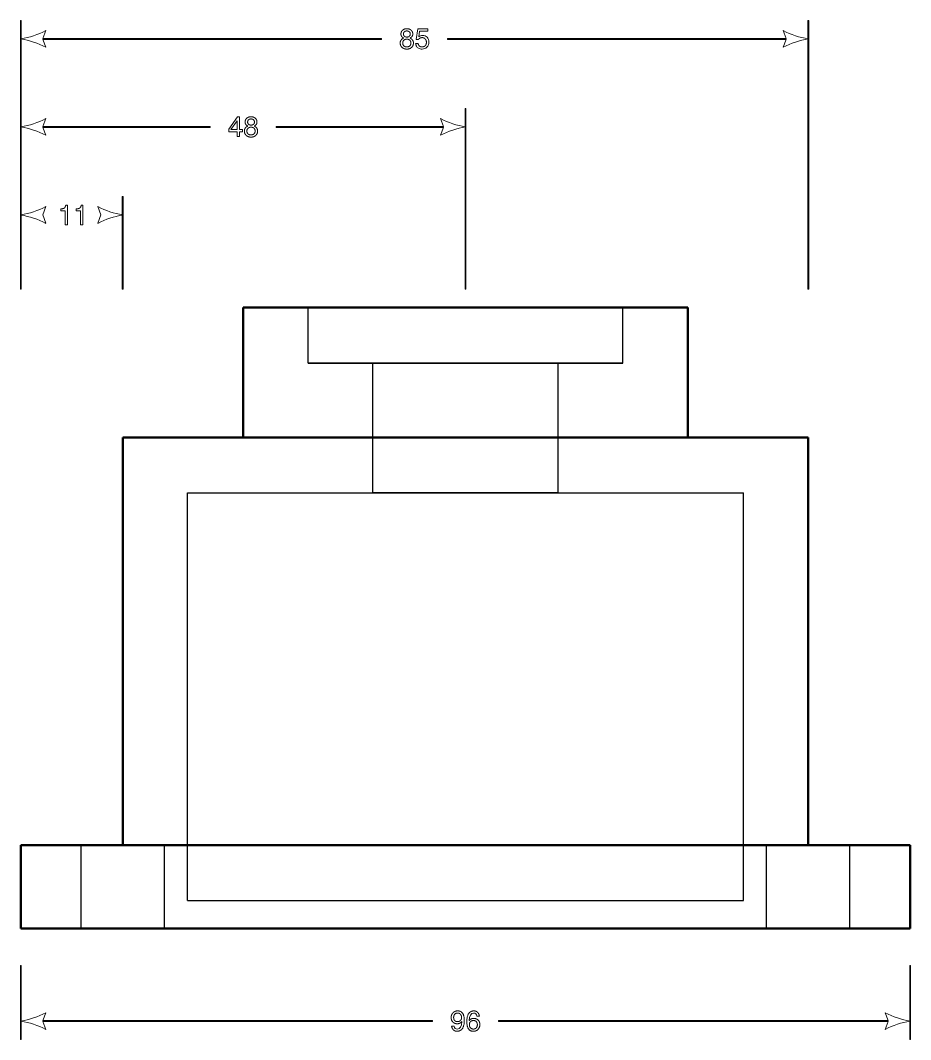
# Model space of a CAD drawing. Header units: millimetres. Extents: x 41 to 831, y 11 to 584.
# Drawn here: x 309.9 to 406.1, y 193.5 to 303.5 of the extents above; entities that cross this region are included whole.
import ezdxf

# ---------------------------------------------------------------- set-up
doc = ezdxf.new("R2010")
doc.units = ezdxf.units.MM
for name, color, linetype, lineweight in [('dims', 7, 'Continuous', 5), ('hidden', 7, 'Continuous', 25), ('part', 7, 'Continuous', 50)]:
    doc.layers.add(name, color=color, linetype=linetype, lineweight=lineweight)

msp = doc.modelspace()

# ---------------------------------------------------------------- linework, layer by layer
at = {"layer": 'dims'}
for p, q in [((309.95, 303.5), (309.95, 274.5)), ((310.05, 303.5), (309.95, 303.5)), ((310.05, 274.5), (310.05, 303.5)), ((352.84, 302.6), (352.68, 301.44)), ((353.94, 302.6), (352.84, 302.6)), ((353.94, 302.34), (353.94, 302.6)), ((394.95, 303.5), (394.95, 274.5)), ((395.05, 303.5), (394.95, 303.5)), ((395.05, 274.5), (395.05, 303.5)), ((312.38, 301.55), (312.7, 302.4)), ((348.95, 301.55), (312.38, 301.55)), ((312.7, 300.6), (312.38, 301.45)), ((312.38, 301.45), (348.95, 301.45)), ((348.95, 301.45), (348.95, 301.55)), ((352.68, 301.44), (352.92, 301.44)), ((352.97, 301.74), (353.05, 302.34)), ((353.05, 302.34), (353.94, 302.34)), ((392.62, 301.55), (356.05, 301.55)), ((356.05, 301.55), (356.05, 301.45)), ((356.05, 301.45), (392.62, 301.45)), ((392.3, 302.4), (392.62, 301.55)), ((392.62, 301.45), (392.3, 300.6)), ((352.88, 300.99), (352.61, 300.99)), ((309.95, 294), (309.95, 274.5)), ((310.05, 294), (309.95, 294)), ((310.05, 274.5), (310.05, 294)), ((357.95, 294), (357.95, 274.5)), ((358.05, 294), (357.95, 294)), ((358.05, 274.5), (358.05, 294)), ((312.38, 292.05), (312.7, 292.9)), ((333.4, 293.1), (332.44, 291.76)), ((332.67, 291.72), (333.34, 292.65)), ((333.34, 292.65), (333.34, 291.72)), ((333.6, 293.1), (333.4, 293.1)), ((333.6, 291.72), (333.6, 293.1)), ((355.3, 292.9), (355.62, 292.05)), ((330.44, 292.05), (312.38, 292.05)), ((312.7, 291.1), (312.38, 291.95)), ((312.38, 291.95), (330.44, 291.95)), ((330.44, 291.95), (330.44, 292.05)), ((332.44, 291.76), (332.44, 291.48)), ((333.34, 291.72), (332.67, 291.72)), ((333.91, 291.72), (333.6, 291.72)), ((333.91, 291.48), (333.91, 291.72)), ((355.62, 292.05), (337.56, 292.05)), ((337.56, 292.05), (337.56, 291.95)), ((337.56, 291.95), (355.62, 291.95)), ((355.62, 291.95), (355.3, 291.1)), ((332.44, 291.48), (333.34, 291.48)), ((333.34, 291.48), (333.34, 290.97)), ((333.34, 290.97), (333.6, 290.97)), ((333.6, 291.48), (333.91, 291.48)), ((333.6, 290.97), (333.6, 291.48)), ((309.95, 284.5), (309.95, 274.5)), ((310.05, 284.5), (309.95, 284.5)), ((310.05, 274.5), (310.05, 284.5)), ((320.95, 284.5), (320.95, 274.5)), ((321.05, 284.5), (320.95, 284.5)), ((321.05, 274.5), (321.05, 284.5)), ((312.36, 282.5), (312.7, 283.4)), ((314.3, 283.14), (314.3, 282.95)), ((314.3, 282.95), (314.77, 282.95)), ((314.77, 282.95), (314.77, 281.44)), ((315.03, 283.56), (314.86, 283.56)), ((315.03, 281.44), (315.03, 283.56)), ((315.97, 283.14), (315.97, 282.95)), ((315.97, 282.95), (316.44, 282.95)), ((316.44, 282.95), (316.44, 281.44)), ((316.7, 283.56), (316.53, 283.56)), ((316.7, 281.44), (316.7, 283.56)), ((318.3, 283.4), (318.64, 282.5)), ((312.7, 281.6), (312.36, 282.5)), ((318.64, 282.5), (318.3, 281.6)), ((314.77, 281.44), (315.03, 281.44)), ((316.44, 281.44), (316.7, 281.44)), ((309.95, 274.5), (310.05, 274.5)), ((309.95, 274.5), (310.05, 274.5)), ((309.95, 274.5), (310.05, 274.5)), ((320.95, 274.5), (321.05, 274.5)), ((357.95, 274.5), (358.05, 274.5)), ((394.95, 274.5), (395.05, 274.5)), ((310.05, 201.5), (309.95, 201.5)), ((309.95, 201.5), (309.95, 193.5)), ((310.05, 193.5), (310.05, 201.5)), ((406.05, 201.5), (405.95, 201.5)), ((405.95, 201.5), (405.95, 193.5)), ((406.05, 193.5), (406.05, 201.5)), ((312.38, 195.55), (312.7, 196.4)), ((359.24, 196.04), (359.5, 196.04)), ((403.3, 196.4), (403.62, 195.55)), ((354.45, 195.55), (312.38, 195.55)), ((312.7, 194.6), (312.38, 195.45)), ((312.38, 195.45), (354.45, 195.45)), ((354.45, 195.45), (354.45, 195.55)), ((356.76, 194.96), (356.5, 194.96)), ((403.62, 195.55), (361.55, 195.55)), ((361.55, 195.55), (361.55, 195.45)), ((361.55, 195.45), (403.62, 195.45)), ((403.62, 195.45), (403.3, 194.6)), ((309.95, 193.5), (310.05, 193.5)), ((405.95, 193.5), (406.05, 193.5))]:
    msp.add_line(p, q, dxfattribs=at)
for centre, start, end in [((308.5, 310.5), -80.5377, -62.5924), ((308.5, 292.5), 62.5924, 80.5377), ((396.5, 310.5), -117.4076, -99.4623), ((396.5, 292.5), 99.4623, 117.4076), ((308.5, 301), -80.5377, -62.5924), ((359.5, 301), -117.4076, -99.4623), ((308.5, 283), 62.5924, 80.5377), ((359.5, 283), 99.4623, 117.4076), ((308.5, 291.5), -80.5377, -62.5924), ((322.5, 291.5), -117.4076, -99.4623), ((308.5, 273.5), 62.5924, 80.5377), ((322.5, 273.5), 99.4623, 117.4076), ((308.5, 204.5), -80.5377, -62.5924), ((407.5, 204.5), -117.4076, -99.4623), ((308.5, 186.5), 62.5924, 80.5377), ((407.5, 186.5), 99.4623, 117.4076)]:
    msp.add_arc(centre, 9.12, start, end, dxfattribs=at)
for points, degree, knots in [([(352.01, 301.59), (352.18, 301.69), (352.24, 301.78), (352.31, 301.88), (352.31, 302.03), (352.31, 302.28), (352.13, 302.44), (351.95, 302.6), (351.67, 302.6), (351.38, 302.6), (351.21, 302.44), (351.03, 302.28), (351.03, 302.03), (351.03, 301.88), (351.09, 301.79), (351.15, 301.69), (351.32, 301.59)], 2, [0, 0, 0, 1, 1, 2, 2, 3.660026, 3.660026, 5.320052, 5.320052, 6.980078, 6.980078, 8.640104, 8.640104, 9.620117, 9.620117, 10.60013, 10.60013, 10.60013]), ([(351.32, 301.59), (350.95, 301.42), (350.95, 301.06), (350.95, 300.77), (351.15, 300.59), (351.35, 300.4), (351.67, 300.4), (351.98, 300.4), (352.18, 300.58), (352.38, 300.77), (352.38, 301.06), (352.38, 301.42), (352.01, 301.59)], 2, [0, 0, 0, 1, 1, 1.822014, 1.822014, 2.644028, 2.644028, 3.466041, 3.466041, 4.288055, 4.288055, 5.296524, 5.296524, 5.296524]), ([(351.99, 301.36), (352.11, 301.24), (352.11, 301.06), (352.11, 300.87), (351.99, 300.75), (351.86, 300.64), (351.66, 300.64), (351.47, 300.64), (351.34, 300.75), (351.22, 300.87), (351.22, 301.06), (351.22, 301.24), (351.34, 301.36), (351.47, 301.47), (351.67, 301.47), (351.86, 301.47), (351.99, 301.36)], 2, [0, 0, 0, 1, 1, 2.016171, 2.016171, 3.032343, 3.032343, 4.0182, 4.0182, 5.004057, 5.004057, 5.989914, 5.989914, 6.975771, 6.975771, 7.961628, 7.961628, 7.961628]), ([(351.93, 302.27), (352.04, 302.18), (352.04, 302.03), (352.04, 301.88), (351.93, 301.78), (351.83, 301.7), (351.67, 301.7), (351.5, 301.7), (351.4, 301.79), (351.3, 301.88), (351.3, 302.03), (351.3, 302.18), (351.4, 302.27), (351.5, 302.36), (351.67, 302.36), (351.83, 302.36), (351.93, 302.27)], 2, [0, 0, 0, 1, 1, 1.961563, 1.961563, 2.923125, 2.923125, 3.902159, 3.902159, 4.881193, 4.881193, 5.879795, 5.879795, 6.878397, 6.878397, 7.876999, 7.876999, 7.876999]), ([(352.61, 300.99), (352.62, 300.96), (352.63, 300.93), (352.63, 300.91), (352.63, 300.9), (352.64, 300.86), (352.66, 300.82), (352.68, 300.77), (352.7, 300.73), (352.71, 300.7), (352.73, 300.67), (352.76, 300.63), (352.8, 300.59), (352.84, 300.55), (352.88, 300.52), (352.92, 300.49), (353.01, 300.45), (353.16, 300.4), (353.32, 300.4), (353.53, 300.4), (353.71, 300.47), (353.84, 300.61), (353.98, 300.76), (354.05, 300.94), (354.05, 301.16), (354.05, 301.37), (353.98, 301.54), (353.86, 301.68), (353.73, 301.81), (353.56, 301.87), (353.36, 301.87), (353.22, 301.87), (353.09, 301.83), (352.97, 301.74)], 3, [0, 0, 0, 0, 1, 1, 1, 2, 2, 2, 3, 3, 3, 4, 4, 4, 5, 5, 5, 7, 7, 7, 9.609766, 9.609766, 9.609766, 12.219532, 12.219532, 12.219532, 14.666215, 14.666215, 14.666215, 17.112899, 17.112899, 17.112899, 18.840039, 18.840039, 18.840039, 18.840039]), ([(352.92, 301.44), (353.02, 301.55), (353.1, 301.59), (353.19, 301.64), (353.31, 301.64), (353.53, 301.64), (353.65, 301.5), (353.78, 301.37), (353.78, 301.13), (353.78, 300.9), (353.65, 300.77), (353.53, 300.64), (353.31, 300.64), (352.97, 300.64), (352.88, 300.99)], 2, [0, 0, 0, 1, 1, 2, 2, 3.731581, 3.731581, 5.463163, 5.463163, 7.12896, 7.12896, 8.794757, 8.794757, 11.432332, 11.432332, 11.432332]), ([(335.2, 292.09), (335.36, 292.19), (335.42, 292.28), (335.49, 292.38), (335.49, 292.53), (335.49, 292.78), (335.31, 292.94), (335.13, 293.1), (334.85, 293.1), (334.57, 293.1), (334.39, 292.94), (334.21, 292.78), (334.21, 292.53), (334.21, 292.38), (334.27, 292.29), (334.33, 292.19), (334.5, 292.09)], 2, [0, 0, 0, 1, 1, 2, 2, 3.660026, 3.660026, 5.320052, 5.320052, 6.980078, 6.980078, 8.640104, 8.640104, 9.620117, 9.620117, 10.60013, 10.60013, 10.60013]), ([(335.12, 292.77), (335.22, 292.68), (335.22, 292.53), (335.22, 292.38), (335.11, 292.28), (335.01, 292.2), (334.85, 292.2), (334.68, 292.2), (334.58, 292.29), (334.48, 292.38), (334.48, 292.53), (334.48, 292.68), (334.58, 292.77), (334.68, 292.86), (334.85, 292.86), (335.02, 292.86), (335.12, 292.77)], 2, [0, 0, 0, 1, 1, 1.961563, 1.961563, 2.923125, 2.923125, 3.902159, 3.902159, 4.881193, 4.881193, 5.879795, 5.879795, 6.878397, 6.878397, 7.876999, 7.876999, 7.876999]), ([(334.5, 292.09), (334.13, 291.92), (334.13, 291.56), (334.13, 291.27), (334.33, 291.09), (334.53, 290.9), (334.85, 290.9), (335.16, 290.9), (335.36, 291.09), (335.56, 291.27), (335.56, 291.56), (335.56, 291.92), (335.2, 292.09)], 2, [0, 0, 0, 1, 1, 1.822014, 1.822014, 2.644028, 2.644028, 3.466041, 3.466041, 4.288055, 4.288055, 5.296524, 5.296524, 5.296524]), ([(335.17, 291.86), (335.29, 291.74), (335.29, 291.56), (335.29, 291.37), (335.17, 291.25), (335.04, 291.14), (334.84, 291.14), (334.65, 291.14), (334.52, 291.25), (334.4, 291.37), (334.4, 291.56), (334.4, 291.74), (334.53, 291.86), (334.65, 291.97), (334.85, 291.97), (335.05, 291.97), (335.17, 291.86)], 2, [0, 0, 0, 1, 1, 2.016171, 2.016171, 3.032343, 3.032343, 4.0182, 4.0182, 5.004057, 5.004057, 5.989914, 5.989914, 6.975771, 6.975771, 7.961628, 7.961628, 7.961628]), ([(314.86, 283.56), (314.79, 283.32), (314.7, 283.25), (314.6, 283.18), (314.3, 283.14)], 2, [0, 0, 0, 1, 1, 2, 2, 2]), ([(316.53, 283.56), (316.46, 283.32), (316.37, 283.25), (316.27, 283.18), (315.97, 283.14)], 2, [0, 0, 0, 1, 1, 2, 2, 2]), ([(356.5, 194.96), (356.54, 194.7), (356.7, 194.55), (356.86, 194.4), (357.1, 194.4), (357.21, 194.4), (357.3, 194.43), (357.4, 194.45), (357.5, 194.53), (357.61, 194.6), (357.69, 194.73), (357.76, 194.85), (357.82, 195.06), (357.87, 195.28), (357.87, 195.56), (357.87, 196.6), (357.15, 196.6), (356.85, 196.6), (356.65, 196.4), (356.45, 196.19), (356.45, 195.88), (356.45, 195.58), (356.64, 195.4), (356.82, 195.21), (357.11, 195.21), (357.4, 195.21), (357.59, 195.44)], 2, [0, 0, 0, 1, 1, 2, 2, 2.432102, 2.432102, 2.864204, 2.864204, 3.296307, 3.296307, 3.728409, 3.728409, 4.160511, 4.160511, 5.751001, 5.751001, 6.423127, 6.423127, 7.095252, 7.095252, 7.735064, 7.735064, 8.374876, 8.374876, 9.014689, 9.014689, 9.014689]), ([(357.15, 196.37), (357.33, 196.37), (357.46, 196.23), (357.58, 196.09), (357.58, 195.89), (357.58, 195.69), (357.45, 195.57), (357.33, 195.44), (357.14, 195.44), (356.95, 195.44), (356.83, 195.56), (356.72, 195.69), (356.72, 195.9), (356.72, 196.1), (356.84, 196.24), (356.96, 196.37), (357.15, 196.37)], 2, [0, 0, 0, 1, 1, 2, 2, 2.94202, 2.94202, 3.88404, 3.88404, 4.82606, 4.82606, 5.76808, 5.76808, 6.657063, 6.657063, 7.546046, 7.546046, 7.546046]), ([(359.5, 196.04), (359.46, 196.3), (359.3, 196.45), (359.14, 196.6), (358.9, 196.6), (358.79, 196.6), (358.7, 196.57), (358.6, 196.55), (358.5, 196.47), (358.39, 196.4), (358.31, 196.27), (358.24, 196.15), (358.19, 195.94), (358.14, 195.72), (358.14, 195.44), (358.14, 194.4), (358.85, 194.4), (359.15, 194.4), (359.35, 194.6), (359.55, 194.81), (359.55, 195.12), (359.55, 195.42), (359.36, 195.61), (359.18, 195.79), (358.9, 195.79), (358.58, 195.79), (358.41, 195.56)], 2, [0, 0, 0, 1, 1, 2, 2, 2.432085, 2.432085, 2.86417, 2.86417, 3.296255, 3.296255, 3.728339, 3.728339, 4.160424, 4.160424, 5.75092, 5.75092, 6.42588, 6.42588, 7.10084, 7.10084, 7.74335, 7.74335, 8.385859, 8.385859, 9.096002, 9.096002, 9.096002]), ([(358.41, 195.56), (358.41, 196.07), (358.58, 196.37), (358.88, 196.36), (359.06, 196.37), (359.2, 196.25), (359.24, 196.04)], 3, [0, 0, 0, 0, 2, 2, 2, 3.21052, 3.21052, 3.21052, 3.21052]), ([(357.59, 195.44), (357.59, 194.93), (357.42, 194.63), (357.12, 194.64), (356.94, 194.63), (356.8, 194.75), (356.76, 194.96)], 3, [0, 0, 0, 0, 2, 2, 2, 3.21052, 3.21052, 3.21052, 3.21052]), ([(358.86, 195.56), (359.05, 195.56), (359.17, 195.44), (359.28, 195.31), (359.28, 195.1), (359.28, 194.9), (359.16, 194.77), (359.04, 194.64), (358.85, 194.64), (358.67, 194.64), (358.54, 194.77), (358.42, 194.91), (358.42, 195.11), (358.42, 195.31), (358.54, 195.44), (358.67, 195.56), (358.86, 195.56)], 2, [0, 0, 0, 1, 1, 2, 2, 2.943698, 2.943698, 3.887396, 3.887396, 4.846504, 4.846504, 5.805611, 5.805611, 6.736483, 6.736483, 7.667354, 7.667354, 7.667354])]:
    msp.add_open_spline(points, degree=degree, knots=knots, dxfattribs=at)
at = {"layer": 'hidden'}
for p, q in [((341, 266.5), (341, 272.5)), ((375, 266.5), (375, 272.5)), ((348, 252.5), (348, 266.5)), ((368, 252.5), (368, 266.5)), ((321, 214.5), (321, 258.5)), ((321, 258.5), (395, 258.5)), ((395, 214.5), (395, 258.5)), ((328, 252.5), (388, 252.5)), ((328, 252.5), (388, 252.5)), ((328, 208.5), (328, 252.5)), ((328, 208.5), (328, 252.5)), ((388, 208.5), (388, 252.5)), ((388, 208.5), (388, 252.5)), ((310, 205.5), (310, 214.5)), ((310, 214.5), (406, 214.5)), ((316.5, 205.5), (316.5, 214.5)), ((316.5, 205.5), (316.5, 214.5)), ((321, 214.5), (325.5, 214.5)), ((321, 214.5), (325.5, 214.5)), ((325.5, 214.5), (390.5, 214.5)), ((325.5, 214.5), (390.5, 214.5)), ((325.5, 205.5), (325.5, 214.5)), ((325.5, 205.5), (325.5, 214.5)), ((390.5, 214.5), (395, 214.5)), ((390.5, 214.5), (395, 214.5)), ((390.5, 205.5), (390.5, 214.5)), ((390.5, 205.5), (390.5, 214.5)), ((399.5, 205.5), (399.5, 214.5)), ((399.5, 205.5), (399.5, 214.5)), ((406, 205.5), (406, 214.5)), ((328, 208.5), (388, 208.5)), ((328, 208.5), (388, 208.5)), ((310, 205.5), (406, 205.5))]:
    msp.add_line(p, q, dxfattribs=at)
for points in [[(382, 272.5), (381.4, 272.5), (379.62, 272.5), (376.76, 272.5), (372.96, 272.5), (368.41, 272.5), (363.34, 272.5), (358, 272.5), (352.66, 272.5), (347.59, 272.5), (343.04, 272.5), (339.24, 272.5), (336.38, 272.5), (334.6, 272.5), (334, 272.5)], [(375, 272.5), (374.57, 272.5), (373.32, 272.5), (371.29, 272.5), (368.6, 272.5), (365.38, 272.5), (361.78, 272.5), (358, 272.5), (354.22, 272.5), (350.62, 272.5), (347.4, 272.5), (344.71, 272.5), (342.68, 272.5), (341.43, 272.5), (341, 272.5)], [(341, 272.5), (341.11, 272.5), (341.43, 272.5), (341.95, 272.5), (342.68, 272.5), (343.61, 272.5), (344.71, 272.5), (345.98, 272.5), (347.4, 272.5), (348.96, 272.5), (350.62, 272.5), (352.39, 272.5), (354.22, 272.5), (356.1, 272.5), (358, 272.5)], [(358, 272.5), (359.9, 272.5), (361.78, 272.5), (363.61, 272.5), (365.38, 272.5), (367.04, 272.5), (368.6, 272.5), (370.02, 272.5), (371.29, 272.5), (372.39, 272.5), (373.32, 272.5), (374.05, 272.5), (374.57, 272.5), (374.89, 272.5), (375, 272.5)], [(375, 266.5), (374.57, 266.5), (373.32, 266.5), (371.29, 266.5), (368.6, 266.5), (365.38, 266.5), (361.78, 266.5), (358, 266.5), (354.22, 266.5), (350.62, 266.5), (347.4, 266.5), (344.71, 266.5), (342.68, 266.5), (341.43, 266.5), (341, 266.5)], [(341, 266.5), (341.11, 266.5), (341.43, 266.5), (341.95, 266.5), (342.68, 266.5), (343.61, 266.5), (344.71, 266.5), (345.98, 266.5), (347.4, 266.5), (348.96, 266.5), (350.62, 266.5), (352.39, 266.5), (354.22, 266.5), (356.1, 266.5), (358, 266.5)], [(368, 266.5), (367.75, 266.5), (367.01, 266.5), (365.82, 266.5), (364.23, 266.5), (362.34, 266.5), (360.23, 266.5), (358, 266.5), (355.77, 266.5), (353.66, 266.5), (351.77, 266.5), (350.18, 266.5), (348.99, 266.5), (348.25, 266.5), (348, 266.5)], [(348, 266.5), (348.06, 266.5), (348.25, 266.5), (348.56, 266.5), (348.99, 266.5), (349.53, 266.5), (350.18, 266.5), (350.93, 266.5), (351.77, 266.5), (352.68, 266.5), (353.66, 266.5), (354.7, 266.5), (355.77, 266.5), (356.88, 266.5), (358, 266.5)], [(358, 266.5), (359.9, 266.5), (361.78, 266.5), (363.61, 266.5), (365.38, 266.5), (367.04, 266.5), (368.6, 266.5), (370.02, 266.5), (371.29, 266.5), (372.39, 266.5), (373.32, 266.5), (374.05, 266.5), (374.57, 266.5), (374.89, 266.5), (375, 266.5)], [(358, 266.5), (359.12, 266.5), (360.23, 266.5), (361.3, 266.5), (362.34, 266.5), (363.32, 266.5), (364.23, 266.5), (365.07, 266.5), (365.82, 266.5), (366.47, 266.5), (367.01, 266.5), (367.44, 266.5), (367.75, 266.5), (367.94, 266.5), (368, 266.5)], [(382, 258.5), (381.4, 258.5), (379.62, 258.5), (376.76, 258.5), (372.96, 258.5), (368.41, 258.5), (363.34, 258.5), (358, 258.5), (352.66, 258.5), (347.59, 258.5), (343.04, 258.5), (339.24, 258.5), (336.38, 258.5), (334.6, 258.5), (334, 258.5)], [(334, 258.5), (334.15, 258.5), (334.6, 258.5), (335.35, 258.5), (336.38, 258.5), (337.68, 258.5), (339.24, 258.5), (341.03, 258.5), (343.04, 258.5), (345.23, 258.5), (347.59, 258.5), (350.07, 258.5), (352.66, 258.5), (355.31, 258.5), (358, 258.5)], [(358, 258.5), (360.69, 258.5), (363.34, 258.5), (365.93, 258.5), (368.41, 258.5), (370.77, 258.5), (372.96, 258.5), (374.97, 258.5), (376.76, 258.5), (378.32, 258.5), (379.62, 258.5), (380.65, 258.5), (381.4, 258.5), (381.85, 258.5), (382, 258.5)], [(368, 252.5), (367.75, 252.5), (367.01, 252.5), (365.82, 252.5), (364.23, 252.5), (362.34, 252.5), (360.23, 252.5), (358, 252.5), (355.77, 252.5), (353.66, 252.5), (351.77, 252.5), (350.18, 252.5), (348.99, 252.5), (348.25, 252.5), (348, 252.5)], [(348, 252.5), (348.06, 252.5), (348.25, 252.5), (348.56, 252.5), (348.99, 252.5), (349.53, 252.5), (350.18, 252.5), (350.93, 252.5), (351.77, 252.5), (352.68, 252.5), (353.66, 252.5), (354.7, 252.5), (355.77, 252.5), (356.88, 252.5), (358, 252.5)], [(358, 252.5), (359.12, 252.5), (360.23, 252.5), (361.3, 252.5), (362.34, 252.5), (363.32, 252.5), (364.23, 252.5), (365.07, 252.5), (365.82, 252.5), (366.47, 252.5), (367.01, 252.5), (367.44, 252.5), (367.75, 252.5), (367.94, 252.5), (368, 252.5)], [(325.5, 214.5), (325.39, 214.5), (325.05, 214.5), (324.52, 214.5), (323.81, 214.5), (322.95, 214.5), (322, 214.5), (321, 214.5), (320, 214.5), (319.05, 214.5), (318.19, 214.5), (317.48, 214.5), (316.95, 214.5), (316.61, 214.5), (316.5, 214.5)], [(321, 214.5), (320.5, 214.5), (320, 214.5), (319.51, 214.5), (319.05, 214.5), (318.61, 214.5), (318.19, 214.5), (317.82, 214.5), (317.48, 214.5), (317.19, 214.5), (316.95, 214.5), (316.75, 214.5), (316.61, 214.5), (316.53, 214.5), (316.5, 214.5)], [(321, 214.5), (321.5, 214.5), (322, 214.5), (322.49, 214.5), (322.95, 214.5), (323.39, 214.5), (323.81, 214.5), (324.18, 214.5), (324.52, 214.5), (324.81, 214.5), (325.05, 214.5), (325.25, 214.5), (325.39, 214.5), (325.47, 214.5), (325.5, 214.5)], [(321, 214.5), (321.5, 214.5), (322, 214.5), (322.49, 214.5), (322.95, 214.5), (323.39, 214.5), (323.81, 214.5), (324.18, 214.5), (324.52, 214.5), (324.81, 214.5), (325.05, 214.5), (325.25, 214.5), (325.39, 214.5), (325.47, 214.5), (325.5, 214.5)], [(390.5, 214.5), (390.53, 214.5), (390.61, 214.5), (390.75, 214.5), (390.95, 214.5), (391.19, 214.5), (391.48, 214.5), (391.82, 214.5), (392.19, 214.5), (392.61, 214.5), (393.05, 214.5), (393.51, 214.5), (394, 214.5), (394.5, 214.5), (395, 214.5)], [(399.5, 214.5), (399.39, 214.5), (399.05, 214.5), (398.52, 214.5), (397.81, 214.5), (396.95, 214.5), (396, 214.5), (395, 214.5), (394, 214.5), (393.05, 214.5), (392.19, 214.5), (391.48, 214.5), (390.95, 214.5), (390.61, 214.5), (390.5, 214.5)], [(390.5, 214.5), (390.53, 214.5), (390.61, 214.5), (390.75, 214.5), (390.95, 214.5), (391.19, 214.5), (391.48, 214.5), (391.82, 214.5), (392.19, 214.5), (392.61, 214.5), (393.05, 214.5), (393.51, 214.5), (394, 214.5), (394.5, 214.5), (395, 214.5)], [(395, 214.5), (395.5, 214.5), (396, 214.5), (396.49, 214.5), (396.95, 214.5), (397.39, 214.5), (397.81, 214.5), (398.18, 214.5), (398.52, 214.5), (398.81, 214.5), (399.05, 214.5), (399.25, 214.5), (399.39, 214.5), (399.47, 214.5), (399.5, 214.5)], [(395, 214.5), (395.5, 214.5), (396, 214.5), (396.49, 214.5), (396.95, 214.5), (397.39, 214.5), (397.81, 214.5), (398.18, 214.5), (398.52, 214.5), (398.81, 214.5), (399.05, 214.5), (399.25, 214.5), (399.39, 214.5), (399.47, 214.5), (399.5, 214.5)], [(325.5, 205.5), (325.39, 205.5), (325.05, 205.5), (324.52, 205.5), (323.81, 205.5), (322.95, 205.5), (322, 205.5), (321, 205.5), (320, 205.5), (319.05, 205.5), (318.19, 205.5), (317.48, 205.5), (316.95, 205.5), (316.61, 205.5), (316.5, 205.5)], [(325.5, 205.5), (325.39, 205.5), (325.05, 205.5), (324.52, 205.5), (323.81, 205.5), (322.95, 205.5), (322, 205.5), (321, 205.5), (320, 205.5), (319.05, 205.5), (318.19, 205.5), (317.48, 205.5), (316.95, 205.5), (316.61, 205.5), (316.5, 205.5)], [(321, 205.5), (321.5, 205.5), (322, 205.5), (322.49, 205.5), (322.95, 205.5), (323.39, 205.5), (323.81, 205.5), (324.18, 205.5), (324.52, 205.5), (324.81, 205.5), (325.05, 205.5), (325.25, 205.5), (325.39, 205.5), (325.47, 205.5), (325.5, 205.5)], [(321, 205.5), (321.5, 205.5), (322, 205.5), (322.49, 205.5), (322.95, 205.5), (323.39, 205.5), (323.81, 205.5), (324.18, 205.5), (324.52, 205.5), (324.81, 205.5), (325.05, 205.5), (325.25, 205.5), (325.39, 205.5), (325.47, 205.5), (325.5, 205.5)], [(399.5, 205.5), (399.39, 205.5), (399.05, 205.5), (398.52, 205.5), (397.81, 205.5), (396.95, 205.5), (396, 205.5), (395, 205.5), (394, 205.5), (393.05, 205.5), (392.19, 205.5), (391.48, 205.5), (390.95, 205.5), (390.61, 205.5), (390.5, 205.5)], [(399.5, 205.5), (399.39, 205.5), (399.05, 205.5), (398.52, 205.5), (397.81, 205.5), (396.95, 205.5), (396, 205.5), (395, 205.5), (394, 205.5), (393.05, 205.5), (392.19, 205.5), (391.48, 205.5), (390.95, 205.5), (390.61, 205.5), (390.5, 205.5)], [(395, 205.5), (395.5, 205.5), (396, 205.5), (396.49, 205.5), (396.95, 205.5), (397.39, 205.5), (397.81, 205.5), (398.18, 205.5), (398.52, 205.5), (398.81, 205.5), (399.05, 205.5), (399.25, 205.5), (399.39, 205.5), (399.47, 205.5), (399.5, 205.5)], [(395, 205.5), (395.5, 205.5), (396, 205.5), (396.49, 205.5), (396.95, 205.5), (397.39, 205.5), (397.81, 205.5), (398.18, 205.5), (398.52, 205.5), (398.81, 205.5), (399.05, 205.5), (399.25, 205.5), (399.39, 205.5), (399.47, 205.5), (399.5, 205.5)]]:
    msp.add_open_spline(points, degree=1, dxfattribs=at)
for points, knots in [([(316.5, 214.5), (316.51, 214.5), (316.53, 214.5), (316.57, 214.5), (316.61, 214.5), (316.68, 214.5), (316.75, 214.5), (316.85, 214.5), (316.95, 214.5), (317.07, 214.5), (317.19, 214.5), (317.34, 214.5), (317.48, 214.5), (317.65, 214.5), (317.82, 214.5), (318.01, 214.5), (318.19, 214.5), (318.4, 214.5), (318.61, 214.5), (318.83, 214.5), (319.05, 214.5), (319.28, 214.5), (319.51, 214.5), (319.76, 214.5), (320, 214.5), (320.49, 214.5), (321, 214.5)], [0, 0, 0, 0.071429, 0.071429, 0.142857, 0.142857, 0.214286, 0.214286, 0.285714, 0.285714, 0.357143, 0.357143, 0.428571, 0.428571, 0.5, 0.5, 0.571429, 0.571429, 0.642857, 0.642857, 0.714286, 0.714286, 0.785714, 0.785714, 0.857143, 0.857143, 1, 1, 1]), ([(316.5, 214.5), (316.51, 214.5), (316.53, 214.5), (316.57, 214.5), (316.61, 214.5), (316.68, 214.5), (316.75, 214.5), (316.85, 214.5), (316.95, 214.5), (317.07, 214.5), (317.19, 214.5), (317.34, 214.5), (317.48, 214.5), (317.65, 214.5), (317.82, 214.5), (318.01, 214.5), (318.19, 214.5), (318.4, 214.5), (318.61, 214.5), (318.83, 214.5), (319.05, 214.5), (319.28, 214.5), (319.51, 214.5), (319.76, 214.5), (320, 214.5), (320.49, 214.5), (321, 214.5)], [0, 0, 0, 0.071429, 0.071429, 0.142857, 0.142857, 0.214286, 0.214286, 0.285714, 0.285714, 0.357143, 0.357143, 0.428571, 0.428571, 0.5, 0.5, 0.571429, 0.571429, 0.642857, 0.642857, 0.714286, 0.714286, 0.785714, 0.785714, 0.857143, 0.857143, 1, 1, 1]), ([(325.5, 214.5), (325.49, 214.5), (325.47, 214.5), (325.43, 214.5), (325.39, 214.5), (325.32, 214.5), (325.25, 214.5), (325.15, 214.5), (325.05, 214.5), (324.93, 214.5), (324.81, 214.5), (324.66, 214.5), (324.52, 214.5), (324.35, 214.5), (324.18, 214.5), (323.99, 214.5), (323.81, 214.5), (323.6, 214.5), (323.39, 214.5), (323.17, 214.5), (322.95, 214.5), (322.72, 214.5), (322.49, 214.5), (322.24, 214.5), (322, 214.5), (321.51, 214.5), (321, 214.5)], [0, 0, 0, 0.071429, 0.071429, 0.142857, 0.142857, 0.214286, 0.214286, 0.285714, 0.285714, 0.357143, 0.357143, 0.428571, 0.428571, 0.5, 0.5, 0.571429, 0.571429, 0.642857, 0.642857, 0.714286, 0.714286, 0.785714, 0.785714, 0.857143, 0.857143, 1, 1, 1]), ([(395, 214.5), (394.49, 214.5), (394, 214.5), (393.76, 214.5), (393.51, 214.5), (393.28, 214.5), (393.05, 214.5), (392.83, 214.5), (392.61, 214.5), (392.4, 214.5), (392.19, 214.5), (392.01, 214.5), (391.82, 214.5), (391.65, 214.5), (391.48, 214.5), (391.34, 214.5), (391.19, 214.5), (391.07, 214.5), (390.95, 214.5), (390.85, 214.5), (390.75, 214.5), (390.68, 214.5), (390.61, 214.5), (390.57, 214.5), (390.53, 214.5), (390.51, 214.5), (390.5, 214.5)], [0, 0, 0, 0.142857, 0.142857, 0.214286, 0.214286, 0.285714, 0.285714, 0.357143, 0.357143, 0.428571, 0.428571, 0.5, 0.5, 0.571429, 0.571429, 0.642857, 0.642857, 0.714286, 0.714286, 0.785714, 0.785714, 0.857143, 0.857143, 0.928571, 0.928571, 1, 1, 1]), ([(399.5, 214.5), (399.49, 214.5), (399.47, 214.5), (399.43, 214.5), (399.39, 214.5), (399.32, 214.5), (399.25, 214.5), (399.15, 214.5), (399.05, 214.5), (398.93, 214.5), (398.81, 214.5), (398.66, 214.5), (398.52, 214.5), (398.35, 214.5), (398.18, 214.5), (397.99, 214.5), (397.81, 214.5), (397.6, 214.5), (397.39, 214.5), (397.17, 214.5), (396.95, 214.5), (396.72, 214.5), (396.49, 214.5), (396.24, 214.5), (396, 214.5), (395.51, 214.5), (395, 214.5)], [0, 0, 0, 0.071429, 0.071429, 0.142857, 0.142857, 0.214286, 0.214286, 0.285714, 0.285714, 0.357143, 0.357143, 0.428571, 0.428571, 0.5, 0.5, 0.571429, 0.571429, 0.642857, 0.642857, 0.714286, 0.714286, 0.785714, 0.785714, 0.857143, 0.857143, 1, 1, 1]), ([(316.5, 205.5), (316.51, 205.5), (316.53, 205.5), (316.57, 205.5), (316.61, 205.5), (316.68, 205.5), (316.75, 205.5), (316.85, 205.5), (316.95, 205.5), (317.07, 205.5), (317.19, 205.5), (317.34, 205.5), (317.48, 205.5), (317.65, 205.5), (317.82, 205.5), (318.01, 205.5), (318.19, 205.5), (318.4, 205.5), (318.61, 205.5), (318.83, 205.5), (319.05, 205.5), (319.28, 205.5), (319.51, 205.5), (319.76, 205.5), (320, 205.5), (320.49, 205.5), (321, 205.5)], [0, 0, 0, 0.071429, 0.071429, 0.142857, 0.142857, 0.214286, 0.214286, 0.285714, 0.285714, 0.357143, 0.357143, 0.428571, 0.428571, 0.5, 0.5, 0.571429, 0.571429, 0.642857, 0.642857, 0.714286, 0.714286, 0.785714, 0.785714, 0.857143, 0.857143, 1, 1, 1]), ([(316.5, 205.5), (316.51, 205.5), (316.53, 205.5), (316.57, 205.5), (316.61, 205.5), (316.68, 205.5), (316.75, 205.5), (316.85, 205.5), (316.95, 205.5), (317.07, 205.5), (317.19, 205.5), (317.34, 205.5), (317.48, 205.5), (317.65, 205.5), (317.82, 205.5), (318.01, 205.5), (318.19, 205.5), (318.4, 205.5), (318.61, 205.5), (318.83, 205.5), (319.05, 205.5), (319.28, 205.5), (319.51, 205.5), (319.76, 205.5), (320, 205.5), (320.49, 205.5), (321, 205.5)], [0, 0, 0, 0.071429, 0.071429, 0.142857, 0.142857, 0.214286, 0.214286, 0.285714, 0.285714, 0.357143, 0.357143, 0.428571, 0.428571, 0.5, 0.5, 0.571429, 0.571429, 0.642857, 0.642857, 0.714286, 0.714286, 0.785714, 0.785714, 0.857143, 0.857143, 1, 1, 1]), ([(390.5, 205.5), (390.51, 205.5), (390.53, 205.5), (390.57, 205.5), (390.61, 205.5), (390.68, 205.5), (390.75, 205.5), (390.85, 205.5), (390.95, 205.5), (391.07, 205.5), (391.19, 205.5), (391.34, 205.5), (391.48, 205.5), (391.65, 205.5), (391.82, 205.5), (392.01, 205.5), (392.19, 205.5), (392.4, 205.5), (392.61, 205.5), (392.83, 205.5), (393.05, 205.5), (393.28, 205.5), (393.51, 205.5), (393.76, 205.5), (394, 205.5), (394.49, 205.5), (395, 205.5)], [0, 0, 0, 0.071429, 0.071429, 0.142857, 0.142857, 0.214286, 0.214286, 0.285714, 0.285714, 0.357143, 0.357143, 0.428571, 0.428571, 0.5, 0.5, 0.571429, 0.571429, 0.642857, 0.642857, 0.714286, 0.714286, 0.785714, 0.785714, 0.857143, 0.857143, 1, 1, 1]), ([(390.5, 205.5), (390.51, 205.5), (390.53, 205.5), (390.57, 205.5), (390.61, 205.5), (390.68, 205.5), (390.75, 205.5), (390.85, 205.5), (390.95, 205.5), (391.07, 205.5), (391.19, 205.5), (391.34, 205.5), (391.48, 205.5), (391.65, 205.5), (391.82, 205.5), (392.01, 205.5), (392.19, 205.5), (392.4, 205.5), (392.61, 205.5), (392.83, 205.5), (393.05, 205.5), (393.28, 205.5), (393.51, 205.5), (393.76, 205.5), (394, 205.5), (394.49, 205.5), (395, 205.5)], [0, 0, 0, 0.071429, 0.071429, 0.142857, 0.142857, 0.214286, 0.214286, 0.285714, 0.285714, 0.357143, 0.357143, 0.428571, 0.428571, 0.5, 0.5, 0.571429, 0.571429, 0.642857, 0.642857, 0.714286, 0.714286, 0.785714, 0.785714, 0.857143, 0.857143, 1, 1, 1])]:
    msp.add_open_spline(points, degree=2, knots=knots, dxfattribs=at)
at = {"layer": 'part'}
for p, q in [((334, 258.5), (334, 272.5)), ((382, 258.5), (382, 272.5)), ((321, 214.5), (321, 258.5)), ((321, 258.5), (395, 258.5)), ((395, 214.5), (395, 258.5)), ((310, 205.5), (310, 214.5)), ((310, 214.5), (406, 214.5)), ((406, 205.5), (406, 214.5)), ((310, 205.5), (406, 205.5))]:
    msp.add_line(p, q, dxfattribs=at)
for points in [[(334, 272.5), (334.15, 272.5), (334.6, 272.5), (335.35, 272.5), (336.38, 272.5), (337.68, 272.5), (339.24, 272.5), (341.03, 272.5), (343.04, 272.5), (345.23, 272.5), (347.59, 272.5), (350.07, 272.5), (352.66, 272.5), (355.31, 272.5), (358, 272.5)], [(358, 272.5), (360.69, 272.5), (363.34, 272.5), (365.93, 272.5), (368.41, 272.5), (370.77, 272.5), (372.96, 272.5), (374.97, 272.5), (376.76, 272.5), (378.32, 272.5), (379.62, 272.5), (380.65, 272.5), (381.4, 272.5), (381.85, 272.5), (382, 272.5)]]:
    msp.add_open_spline(points, degree=1, dxfattribs=at)

doc.saveas('drawing.dxf')
